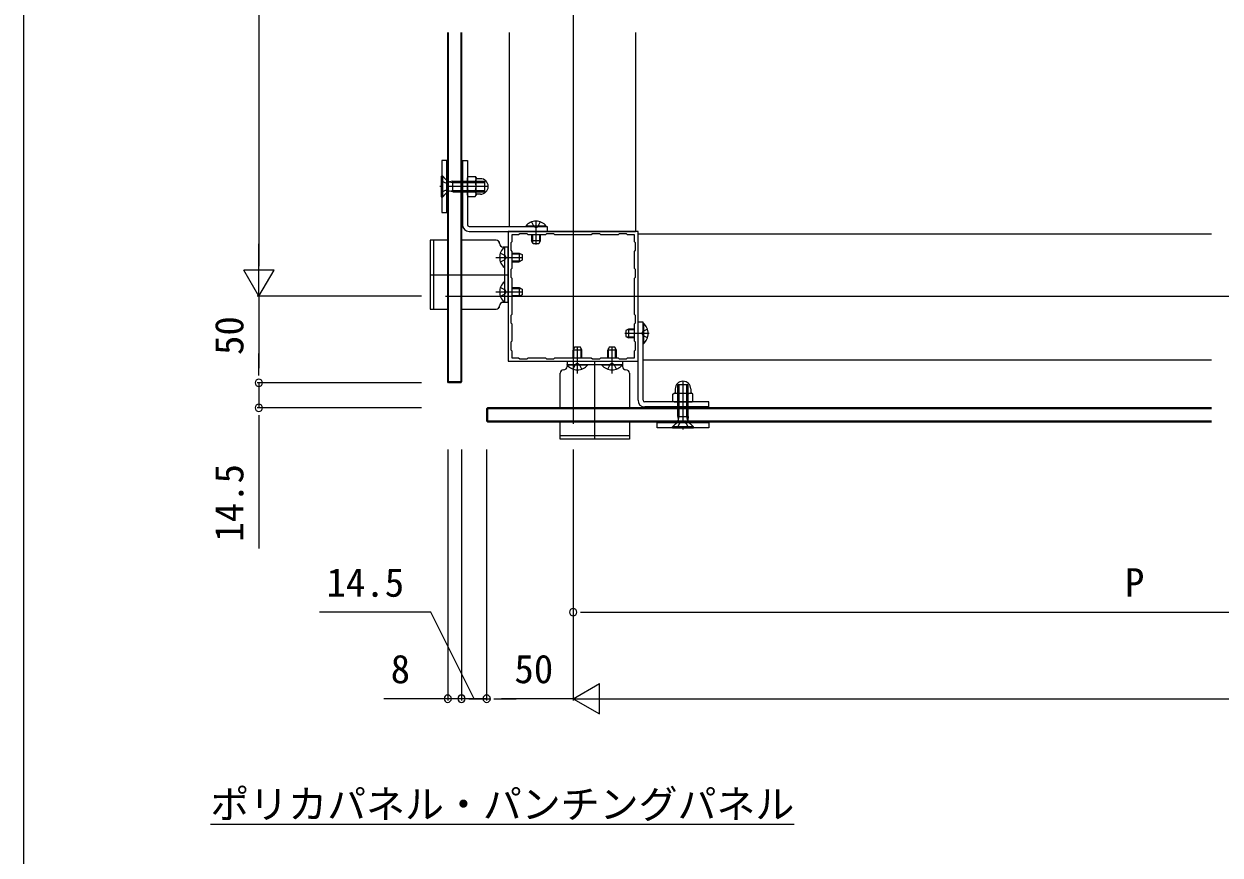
# Model space of a CAD drawing. Units: millimetres, scale not verified. Extents: x -990 to 990, y -1598 to 1604.
# Drawn here: x -990 to -298, y 281 to 761 of the extents above; entities that cross this region are included whole.
import ezdxf
from ezdxf.enums import TextEntityAlignment as Align

# ---------------------------------------------------------------- set-up
doc = ezdxf.new("R2010")
doc.units = ezdxf.units.MM
doc.header["$LTSCALE"] = 8
doc.linetypes.add('CHAIN2', pattern=[12, 9, -1, 1, -1])
doc.linetypes.add('DASHED3', pattern=[4, 3, -1])
for name, color, linetype, lineweight in [('0-0_0', 7, 'Continuous', 9), ('0-3_YKK_11', 2, 'Continuous', 9), ('0-4_YKK_12', 4, 'Continuous', 9), ('0-5_YKK_13', 6, 'Continuous', 9), ('0-6_YKK_D', 7, 'Continuous', 9)]:
    doc.layers.add(name, color=color, linetype=linetype, lineweight=lineweight)
doc.layers.add('0-1_USER1', color=3, linetype='Continuous')
doc.styles.add('ＭＳ ゴシック', font='')
doc.styles.get('ＭＳ ゴシック').set_extended_font_data('MS Gothic')

msp = doc.modelspace()

# ---------------------------------------------------------------- linework, layer by layer
at = {"layer": '0-0_0'}
msp.add_lwpolyline([(990, -1597.8), (-990, -1597.8), (-990, 1522.2)], dxfattribs=at)
at = {"layer": '0-3_YKK_11'}
for p, q in [((-672.5, 1173.811), (-672.5, 530.061)), ((-709.5, 756.311), (-709.5, 644.211)), ((-636.5, 756.311), (-636.5, 641.311)), ((-709.5, 641.311), (-636.5, 641.311)), ((-635, 566.811), (-635, 639.811)), ((-303.5, 639.811), (-635, 639.811)), ((-746.25, 603.811), (282.5, 603.811)), ((-303.5, 566.811), (-632.1, 566.811))]:
    msp.add_line(p, q, dxfattribs=at)
at = {"layer": '0-4_YKK_12'}
for p, q in [((-745, 554.311), (-745, 756.311)), ((-744.5, 553.811), (-744.5, 756.311)), ((-737.5, 756.311), (-737.5, 553.811)), ((-737, 756.311), (-737, 554.311)), ((-736.5, 682.311), (-733.6, 682.311)), ((-736.5, 682.311), (-736.5, 645.211)), ((-733.6, 682.311), (-733.6, 645.211)), ((-748.75, 673.311), (-748.75, 661.311)), ((-748.75, 673.311), (-748.5, 673.311)), ((-733.153, 673.084), (-733.6, 672.311)), ((-733.6, 662.311), (-733.6, 672.311)), ((-726.1, 671.811), (-728.1, 671.811)), ((-733.153, 670.197), (-729.047, 670.197)), ((-733.153, 664.424), (-729.047, 664.424)), ((-748.75, 661.311), (-748.5, 661.311)), ((-733.153, 661.537), (-733.6, 662.311)), ((-726.1, 662.811), (-728.1, 662.811)), ((-699.9, 644.458), (-699.9, 644.211)), ((-688.1, 644.458), (-699.9, 644.458)), ((-699.9, 644.211), (-688.1, 644.211)), ((-688.1, 644.458), (-688.1, 644.211)), ((-745, 636.311), (-755.168, 636.311)), ((-753.168, 636.311), (-753.168, 596.311)), ((-717, 636.311), (-737, 636.311)), ((-732.6, 641.311), (-687.5, 641.311)), ((-696.5, 639.311), (-696.5, 635.911)), ((-696.067, 639.311), (-696.067, 634.99)), ((-691.933, 639.311), (-691.933, 634.99)), ((-691.5, 639.311), (-691.5, 635.911)), ((-710, 632.311), (-713, 632.311)), ((-712.248, 632.211), (-712, 632.211)), ((-712.248, 632.211), (-712.248, 620.411)), ((-712, 600.311), (-712, 632.311)), ((-712, 620.411), (-712, 632.211)), ((-710, 600.311), (-710, 632.311)), ((-691.5, 635.911), (-696.5, 635.911)), ((-695.7, 634.211), (-696.5, 635.911)), ((-692.3, 634.211), (-695.7, 634.211)), ((-691.5, 635.911), (-692.3, 634.211)), ((-708, 628.811), (-703.7, 628.811)), ((-708, 628.378), (-702.78, 628.378)), ((-708, 624.244), (-702.78, 624.244)), ((-708, 623.811), (-703.7, 623.811)), ((-703.7, 628.811), (-702, 628.011)), ((-703.7, 628.811), (-703.7, 623.811)), ((-702, 624.611), (-703.7, 623.811)), ((-702, 628.011), (-702, 624.611)), ((-712.248, 620.411), (-712, 620.411)), ((-712.248, 612.211), (-712, 612.211)), ((-712.248, 612.211), (-712.248, 600.411)), ((-712, 600.411), (-712, 612.211)), ((-708, 608.811), (-703.7, 608.811)), ((-703.7, 608.811), (-702, 608.011)), ((-703.7, 608.811), (-703.7, 603.811)), ((-708, 608.378), (-702.78, 608.378)), ((-708, 604.244), (-702.78, 604.244)), ((-708, 603.811), (-703.7, 603.811)), ((-702, 604.611), (-703.7, 603.811)), ((-702, 608.011), (-702, 604.611)), ((-737, 596.311), (-717, 596.311)), ((-710, 600.311), (-713, 600.311)), ((-712.248, 600.411), (-712, 600.411)), ((-635, 543.711), (-635, 588.811)), ((-632.1, 576.411), (-632.1, 588.211)), ((-631.852, 588.211), (-632.1, 588.211)), ((-631.852, 588.211), (-631.852, 576.411)), ((-640.4, 584.811), (-642.1, 584.011)), ((-642.1, 584.011), (-642.1, 580.611)), ((-637, 584.378), (-641.32, 584.378)), ((-637, 584.811), (-640.4, 584.811)), ((-640.4, 584.811), (-640.4, 579.811)), ((-671.7, 574.311), (-672.5, 572.611)), ((-668.3, 574.311), (-671.7, 574.311)), ((-667.5, 572.611), (-668.3, 574.311)), ((-651.7, 574.311), (-652.5, 572.611)), ((-648.3, 574.311), (-651.7, 574.311)), ((-647.5, 572.611), (-648.3, 574.311)), ((-642.1, 580.611), (-640.4, 579.811)), ((-637, 580.244), (-641.32, 580.244)), ((-637, 579.811), (-640.4, 579.811)), ((-631.852, 576.411), (-632.1, 576.411)), ((-672.5, 568.311), (-672.5, 572.611)), ((-667.5, 572.611), (-672.5, 572.611)), ((-672.067, 568.311), (-672.067, 573.531)), ((-667.933, 568.311), (-667.933, 573.531)), ((-667.5, 568.311), (-667.5, 572.611)), ((-652.5, 568.311), (-652.5, 572.611)), ((-647.5, 572.611), (-652.5, 572.611)), ((-652.067, 568.311), (-652.067, 573.531)), ((-647.933, 568.311), (-647.933, 573.531)), ((-647.5, 568.311), (-647.5, 572.611)), ((-676, 566.311), (-644, 566.311)), ((-676, 566.311), (-676, 563.311)), ((-676, 564.311), (-644, 564.311)), ((-675.9, 564.311), (-664.1, 564.311)), ((-675.9, 564.063), (-675.9, 564.311)), ((-664.1, 564.063), (-675.9, 564.063)), ((-664.1, 564.063), (-664.1, 564.311)), ((-655.9, 564.311), (-644.1, 564.311)), ((-655.9, 564.063), (-655.9, 564.311)), ((-644.1, 564.063), (-655.9, 564.063)), ((-644.1, 564.063), (-644.1, 564.311)), ((-644, 566.311), (-644, 563.311)), ((-737, 554.311), (-745, 554.311)), ((-744.5, 553.811), (-745, 554.311)), ((-737.5, 553.811), (-744.5, 553.811)), ((-737.5, 553.811), (-737, 554.311)), ((-680, 539.311), (-680, 559.311)), ((-640, 559.311), (-640, 539.311)), ((-613.5, 550.211), (-613.5, 548.211)), ((-611.887, 543.157), (-611.887, 547.264)), ((-606.113, 543.157), (-606.113, 547.264)), ((-604.5, 550.211), (-604.5, 548.211)), ((-594, 542.711), (-631.1, 542.711)), ((-594, 539.811), (-631.1, 539.811)), ((-614.774, 543.157), (-614, 542.711)), ((-614, 542.711), (-604, 542.711)), ((-603.226, 543.157), (-604, 542.711)), ((-594, 539.811), (-594, 542.711)), ((-722.5, 538.811), (-722, 539.311)), ((-722.5, 538.811), (-722.5, 531.811)), ((-303.5, 538.811), (-722.5, 538.811)), ((-722, 539.311), (-722, 531.311)), ((-303.5, 539.311), (-722, 539.311)), ((-722.5, 531.811), (-303.5, 531.811)), ((-722.5, 531.811), (-722, 531.311)), ((-722, 531.311), (-303.5, 531.311)), ((-640, 531.311), (-640, 521.143)), ((-615, 527.561), (-615, 527.811)), ((-603, 527.561), (-615, 527.561)), ((-603, 527.561), (-603, 527.811)), ((-640, 523.143), (-680, 523.143))]:
    msp.add_line(p, q, dxfattribs=at)
at = {"layer": '0-4_YKK_12', "linetype": 'DASHED3'}
for p, q in [((-748.5, 673.811), (-745.5, 670.811)), ((-748.5, 673.311), (-748, 673.311)), ((-748, 673.311), (-748, 661.311)), ((-748, 673.311), (-745.067, 670.378)), ((-748.75, 670.661), (-745.787, 669.216)), ((-748.75, 663.961), (-745.787, 665.406)), ((-748, 661.311), (-745.067, 664.243)), ((-744.774, 667.311), (-745.787, 669.216)), ((-744.774, 667.311), (-745.787, 665.406)), ((-744.953, 664.343), (-744.953, 670.278)), ((-744.449, 670.049), (-741.953, 669.561)), ((-744.449, 664.572), (-741.953, 665.061)), ((-741.953, 670.311), (-744.064, 670.037)), ((-741.953, 664.311), (-744.064, 664.585)), ((-741.953, 669.561), (-723.75, 669.561)), ((-741.953, 665.061), (-723.75, 665.061)), ((-741.953, 664.311), (-723.75, 664.311)), ((-723.75, 670.311), (-723.75, 664.311)), ((-748.5, 660.811), (-745.5, 663.811)), ((-748.5, 661.311), (-748, 661.311)), ((-696.5, 646.793), (-695.145, 644.076)), ((-694, 643.467), (-695.145, 644.076)), ((-694, 643.467), (-692.855, 644.076)), ((-691.5, 646.793), (-692.855, 644.076)), ((-714.583, 628.811), (-711.865, 627.456)), ((-714.583, 623.811), (-711.865, 625.166)), ((-711.256, 626.311), (-711.865, 627.456)), ((-711.256, 626.311), (-711.865, 625.166)), ((-714.583, 608.811), (-711.865, 607.456)), ((-714.583, 603.811), (-711.865, 605.166)), ((-711.256, 606.311), (-711.865, 607.456)), ((-711.256, 606.311), (-711.865, 605.166)), ((-632.844, 582.311), (-632.235, 583.456)), ((-632.844, 582.311), (-632.235, 581.166)), ((-629.517, 584.811), (-632.235, 583.456)), ((-629.517, 579.811), (-632.235, 581.166)), ((-672.5, 561.728), (-671.145, 564.445)), ((-670, 565.054), (-671.145, 564.445)), ((-670, 565.054), (-668.855, 564.445)), ((-667.5, 561.728), (-668.855, 564.445)), ((-652.5, 561.728), (-651.145, 564.445)), ((-650, 565.054), (-651.145, 564.445)), ((-650, 565.054), (-648.855, 564.445)), ((-647.5, 561.728), (-648.855, 564.445)), ((-606, 552.561), (-612, 552.561)), ((-612, 534.357), (-612, 552.561)), ((-611.25, 534.357), (-611.25, 552.561)), ((-606.75, 534.357), (-606.75, 552.561)), ((-612, 534.357), (-611.726, 532.246)), ((-611.738, 531.861), (-611.25, 534.357)), ((-606.262, 531.861), (-606.75, 534.357)), ((-606, 534.357), (-606.274, 532.246)), ((-615.5, 527.811), (-612.5, 530.811)), ((-615, 528.311), (-612.067, 531.243)), ((-603, 528.311), (-615, 528.311)), ((-615, 527.811), (-615, 528.311)), ((-612.35, 527.561), (-610.905, 530.523)), ((-611.967, 531.357), (-606.033, 531.357)), ((-609, 531.536), (-610.905, 530.523)), ((-609, 531.536), (-607.095, 530.523)), ((-605.65, 527.561), (-607.095, 530.523)), ((-603, 528.311), (-605.933, 531.243)), ((-602.5, 527.811), (-605.5, 530.811)), ((-603, 527.811), (-603, 528.311))]:
    msp.add_line(p, q, dxfattribs=at)
at = {"layer": '0-4_YKK_12', "linetype": 'CHAIN2'}
for p, q in [((-694, 647.711), (-694, 633.711)), ((-717.133, 626.311), (-704.39, 626.311)), ((-715.5, 626.311), (-701.5, 626.311)), ((-755, 616.311), (-710, 616.311)), ((-717.133, 606.311), (-704.39, 606.311)), ((-715.5, 606.311), (-701.5, 606.311)), ((-628.6, 582.311), (-642.6, 582.311)), ((-670, 560.811), (-670, 574.81)), ((-650, 560.811), (-650, 574.81)), ((-670, 559.178), (-670, 571.92)), ((-650, 559.178), (-650, 571.92)), ((-660, 521.311), (-660, 566.311))]:
    msp.add_line(p, q, dxfattribs=at)
at = {"layer": '0-4_YKK_12'}
for points in [[(-748.5, 682.311), (-748.5, 652.311), (-745.5, 652.311), (-745.5, 682.311)], [(-745.5, 679.811), (-745.5, 654.811), (-745, 654.811), (-745, 679.811)], [(-737, 654.811), (-736.5, 654.811), (-736.5, 679.811), (-737, 679.811)], [(-621.5, 539.311), (-621.5, 539.811), (-596.5, 539.811), (-596.5, 539.311)], [(-594, 527.811), (-624, 527.811), (-624, 530.811), (-594, 530.811)], [(-596.5, 530.811), (-621.5, 530.811), (-621.5, 531.311), (-596.5, 531.311)]]:
    msp.add_lwpolyline(points, close=True, dxfattribs=at)
for points in [[(-733.153, 673.084), (-729.047, 673.084), (-728.6, 672.311)], [(-733.153, 661.537), (-729.047, 661.537), (-728.6, 662.311), (-728.6, 672.311)], [(-732.6, 644.211), (-687.5, 644.211), (-687.5, 641.311)], [(-755.168, 636.311), (-755.168, 596.311), (-745, 596.311)], [(-632.1, 543.711), (-632.1, 588.811), (-635, 588.811)], [(-614.774, 543.157), (-614.774, 547.264), (-614, 547.711), (-604, 547.711)], [(-603.226, 543.157), (-603.226, 547.264), (-604, 547.711)], [(-640, 521.143), (-680, 521.143), (-680, 531.311)]]:
    msp.add_lwpolyline(points, dxfattribs=at)
at = {"layer": '0-4_YKK_12', "linetype": 'DASHED3'}
for points in [[(-721.535, 667.311), (-748.5, 667.311), (-749.543, 667.311)], [(-741.953, 664.311), (-741.953, 670.311), (-723.75, 670.311)], [(-609, 554.776), (-609, 527.811), (-609, 526.767)], [(-612, 534.357), (-606, 534.357), (-606, 552.561)]]:
    msp.add_lwpolyline(points, dxfattribs=at)
at = {"layer": '0-4_YKK_12'}
for centre, radius, start, end in [((-731.044, 671.641), 2.556, 145.61575, 214.38425), ((-731.156, 671.641), 2.556, 325.61575, 34.38425), ((-728.1, 672.311), 0.5, 180, 270), ((-726.1, 667.311), 4.5, 270, 90), ((-724.047, 667.311), 9.553, 162.41205, 197.58795), ((-731.044, 662.98), 2.556, 145.61575, 214.38425), ((-731.156, 662.98), 2.556, 325.61575, 34.38425), ((-738.153, 667.311), 9.553, 342.41205, 17.58795), ((-728.1, 662.311), 0.5, 90, 180), ((-732.6, 645.211), 3.9, 180, 270), ((-732.6, 645.211), 1, 180, 270), ((-694, 639.511), 7.7, 39.98312, 140.01688), ((-717.034, 634.311), 2, 0, 90), ((-716.999, 634.311), 2, 0, 90), ((-713.034, 634.311), 2, 180, 270), ((-707.3, 626.311), 7.7, 129.98312, 230.01688), ((-712.999, 634.311), 2, 180, 270), ((-707.3, 606.311), 7.7, 129.98312, 230.01688), ((-717.034, 598.311), 2, 270, 0), ((-716.999, 598.311), 2, 270, 0), ((-713.034, 598.311), 2, 90, 180), ((-712.999, 598.311), 2, 90, 180), ((-636.8, 582.311), 7.7, 309.98312, 50.01688), ((-678, 559.311), 2, 90, 180), ((-678, 559.276), 2, 90, 180), ((-678, 563.311), 2, 270, 0), ((-678, 563.276), 2, 270, 0), ((-670, 569.011), 7.7, 219.98312, 320.01688), ((-650, 569.011), 7.7, 219.98312, 320.01688), ((-642, 563.311), 2, 180, 270), ((-642, 563.276), 2, 180, 270), ((-642, 559.311), 2, 0, 90), ((-642, 559.276), 2, 0, 90), ((-609, 550.211), 4.5, 0, 180), ((-613.33, 545.155), 2.556, 55.61575, 124.38425), ((-614, 548.211), 0.5, 270, 0), ((-609, 538.157), 9.553, 72.41205, 107.58795), ((-604.67, 545.155), 2.556, 55.61575, 124.38425), ((-604, 548.211), 0.5, 180, 270), ((-631.1, 543.711), 3.9, 180, 270), ((-631.1, 543.711), 1, 180, 270), ((-613.33, 545.266), 2.556, 235.61575, 304.38425), ((-609, 552.264), 9.553, 252.41205, 287.58795), ((-604.67, 545.266), 2.556, 235.61575, 304.38425)]:
    msp.add_arc(centre, radius, start, end, dxfattribs=at)
at = {"layer": '0-4_YKK_12', "linetype": 'DASHED3'}
for centre, start, end in [((-744.219, 671.227), 225, 277.39547), ((-744.219, 663.395), 82.60453, 135), ((-612.916, 532.092), 315, 7.39547), ((-605.084, 532.092), 172.60453, 225)]:
    msp.add_arc(centre, 1.2, start, end, dxfattribs=at)
at = {"layer": '0-5_YKK_13'}
for p, q in [((-854.168, 1106.311), (-854.168, 621.311)), ((-854.168, 603.811), (-854.168, 634.121)), ((-854.168, 603.811), (-862.918, 618.966)), ((-845.418, 618.966), (-862.918, 618.966)), ((-854.168, 603.811), (-845.418, 618.966)), ((-760.168, 603.811), (-855.168, 603.811)), ((-760.168, 603.811), (-855.168, 603.811)), ((-854.168, 603.811), (-854.168, 562.311)), ((-854.168, 562.311), (-854.168, 570.811)), ((-854.168, 558.061), (-854.168, 562.311)), ((-854.168, 558.061), (-854.168, 562.311)), ((-760.168, 553.811), (-855.168, 553.811)), ((-760.168, 553.811), (-855.168, 553.811)), ((-854.168, 553.811), (-854.168, 539.311)), ((-760.168, 539.311), (-855.168, 539.311)), ((-854.168, 535.061), (-854.168, 530.811)), ((-854.168, 530.811), (-854.168, 457.911)), ((-745, 515.143), (-745, 370.143)), ((-737, 515.143), (-737, 370.143)), ((-737, 515.143), (-737, 370.143)), ((-722.5, 515.143), (-722.5, 370.143)), ((-722.5, 515.143), (-722.5, 370.143)), ((-672.5, 515.143), (-672.5, 420.143)), ((-672.5, 515.143), (-672.5, 370.143)), ((-672.5, 515.143), (-672.5, 370.143)), ((-668.25, 421.143), (-664, 421.143)), ((-664, 421.143), (-31, 421.143)), ((-672.5, 371.143), (-657.345, 379.893)), ((-657.345, 362.393), (-657.345, 379.893)), ((-753.5, 371.143), (-782, 371.143)), ((-745.5, 371.143), (-754, 371.143)), ((-749.25, 371.143), (-753.5, 371.143)), ((-741.25, 371.143), (-745.5, 371.143)), ((-737, 371.143), (-745, 371.143)), ((-722.5, 371.143), (-737, 371.143)), ((-722.5, 371.143), (-737, 371.143)), ((-732.75, 371.143), (-728.5, 371.143)), ((-728.5, 371.143), (-720, 371.143)), ((-718.25, 371.143), (-714, 371.143)), ((-718.25, 371.143), (-714, 371.143)), ((-714, 371.143), (-705.5, 371.143)), ((-672.5, 371.143), (-714, 371.143)), ((-672.5, 371.143), (-657.345, 362.393)), ((-672.5, 371.143), (-642.189, 371.143)), ((-655, 371.143), (282.5, 371.143))]:
    msp.add_line(p, q, dxfattribs=at)
msp.add_lwpolyline([(-729.75, 371.143), (-754.677, 421.143), (-819.077, 421.143)], dxfattribs=at)
for centre, start, end in [((-854.168, 553.811), 90, 270), ((-854.168, 553.811), 90, 270), ((-854.168, 553.811), 270, 90), ((-854.168, 553.811), 270, 90), ((-854.168, 539.311), 90, 270), ((-854.168, 539.311), 270, 90), ((-672.5, 421.143), 0, 180), ((-672.5, 421.143), 180, 0), ((-745, 371.143), 0, 180), ((-745, 371.143), 180, 0), ((-737, 371.143), 0, 180), ((-737, 371.143), 0, 180), ((-737, 371.143), 180, 0), ((-737, 371.143), 180, 0), ((-722.5, 371.143), 0, 180), ((-722.5, 371.143), 0, 180), ((-722.5, 371.143), 180, 0), ((-722.5, 371.143), 180, 0)]:
    msp.add_arc(centre, 2.125, start, end, dxfattribs=at)
at = {"layer": '0-6_YKK_D'}
msp.add_lwpolyline([(-635, 641.311), (-710, 641.311), (-710, 566.311), (-635, 566.311)], close=True, dxfattribs=at)
for points in [[(-662, 639.311), (-683, 639.311), (-683.6, 639.911), (-687.9, 639.911), (-688.5, 639.311), (-698.5, 639.311), (-699.1, 639.911), (-703.4, 639.911), (-704, 639.311), (-708, 639.311), (-708, 635.311), (-708.6, 634.711), (-708.6, 630.411), (-708, 629.811), (-708, 619.811), (-708.6, 619.211), (-708.6, 614.911), (-708, 614.311), (-708, 593.311), (-708.6, 592.711), (-708.6, 588.411), (-708, 587.811), (-708, 577.811), (-708.6, 577.211), (-708.6, 572.911), (-708, 572.311), (-708, 568.311), (-704, 568.311), (-703.4, 567.711), (-699.1, 567.711), (-698.5, 568.311), (-688.5, 568.311), (-687.9, 567.711), (-683.6, 567.711), (-683, 568.311), (-662, 568.311), (-661.4, 567.711), (-657.1, 567.711), (-656.5, 568.311), (-646.5, 568.311)], [(-646.5, 568.311), (-645.9, 567.711), (-641.6, 567.711), (-641, 568.311), (-637, 568.311), (-637, 572.311), (-636.4, 572.911), (-636.4, 577.211), (-637, 577.811), (-637, 587.811), (-636.4, 588.411), (-636.4, 592.711), (-637, 593.311), (-637, 614.311), (-636.4, 614.911), (-636.4, 619.211), (-637, 619.811), (-637, 629.811), (-636.4, 630.411), (-636.4, 634.711), (-637, 635.311), (-637, 639.311), (-641, 639.311), (-641.6, 639.911), (-645.9, 639.911), (-646.5, 639.311), (-656.5, 639.311), (-657.1, 639.911), (-661.4, 639.911), (-662, 639.311), (-683, 639.311)]]:
    msp.add_lwpolyline(points, dxfattribs=at)

# ---------------------------------------------------------------- texts
at = {"layer": '0-1_USER1', "style": 'ＭＳ ゴシック'}
msp.add_text('%%Uポリカパネル・パンチングパネル', height=16.5, dxfattribs=at).set_placement((-882.221, 296.944), align=Align.BOTTOM_LEFT)
at = {"layer": '0-5_YKK_13', "style": 'ＭＳ ゴシック'}
for s, p in [('50', (-858.168, 569.861)), ('14.5', (-858.168, 461.911))]:
    msp.add_text(s, height=16.5, rotation=90, dxfattribs=at).set_placement(p, align=Align.BOTTOM_LEFT)
for s, p in [('14.5', (-815.077, 425.143)), ('P', (-353.5, 425.143)), ('8', (-778, 375.143)), ('50', (-706.45, 375.143))]:
    msp.add_text(s, height=16.5, dxfattribs=at).set_placement(p, align=Align.BOTTOM_LEFT)

doc.saveas('drawing.dxf')
